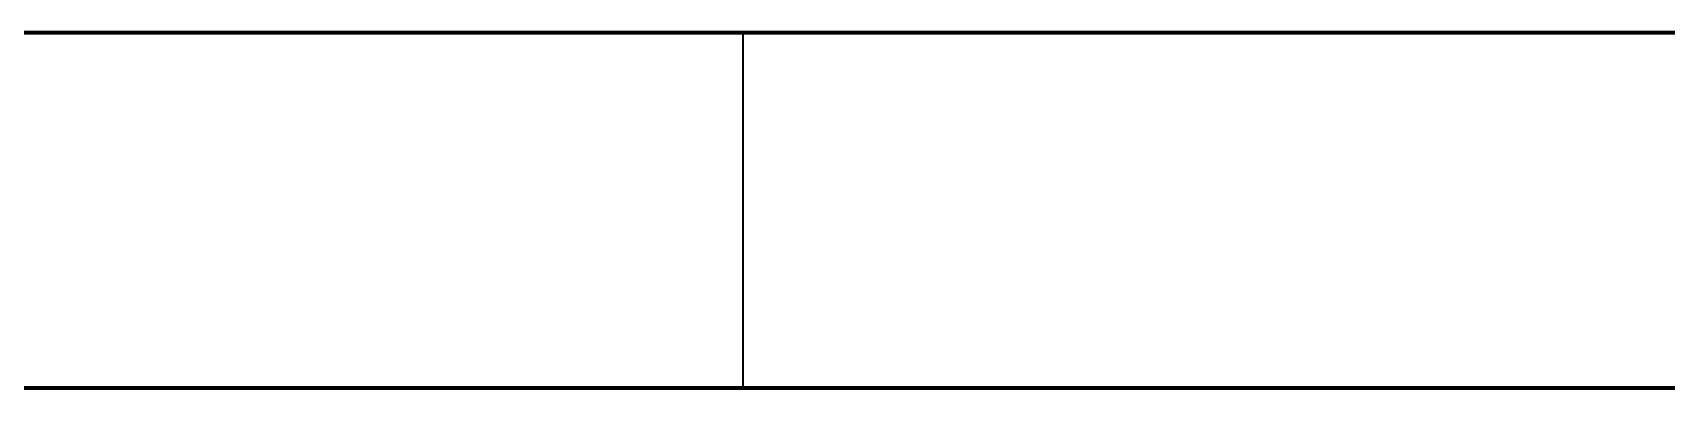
# Model space of a CAD drawing. Header units: millimetres. Extents: x 0 to 420, y 0 to 297.
# Drawn here: x 269.45 to 270.6, y 256.75 to 257 of the extents above; entities that cross this region are included whole.
import ezdxf

# ---------------------------------------------------------------- set-up
doc = ezdxf.new("R2010")
doc.units = ezdxf.units.MM
doc.linetypes.add('DASHED', pattern=[1.524, 1.27, -0.254])

msp = doc.modelspace()

# ---------------------------------------------------------------- linework, layer by layer
at = {"color": 1, "lineweight": 70}
for p, q in [((271.25, 257), (267.65, 257)), ((271.25, 256.75), (267.65, 256.75))]:
    msp.add_line(p, q, dxfattribs=at)
at = {"color": 5, "linetype": 'DASHED', "lineweight": 35}
for p, q in [((267.65, 257), (271.25, 257)), ((269.802, 257), (269.8012, 257)), ((269.8012, 257), (269.802, 257)), ((269.802, 257), (269.8012, 257)), ((269.8012, 257), (269.802, 257)), ((269.802, 257), (269.8012, 257)), ((269.8012, 257), (269.802, 257)), ((269.802, 257), (269.8012, 257)), ((269.8012, 257), (269.802, 257)), ((269.802, 257), (269.8012, 257)), ((269.8012, 257), (269.802, 257)), ((269.802, 257), (269.8012, 257)), ((269.8012, 257), (269.802, 257)), ((269.802, 257), (269.8012, 257)), ((269.8012, 257), (269.802, 257)), ((269.802, 257), (269.8012, 257)), ((269.8012, 257), (269.802, 257)), ((269.802, 257), (269.8012, 257)), ((269.8012, 257), (269.802, 257)), ((269.802, 257), (269.8012, 257)), ((269.8012, 257), (269.802, 257)), ((269.802, 257), (269.8012, 257)), ((269.8012, 257), (269.802, 257)), ((269.802, 257), (269.8012, 257)), ((269.8012, 257), (269.802, 257)), ((269.802, 257), (269.8012, 257)), ((269.8012, 257), (269.802, 257)), ((269.802, 257), (269.8012, 257)), ((269.8012, 257), (269.802, 257)), ((269.802, 257), (269.8012, 257)), ((269.8012, 257), (269.802, 257)), ((269.802, 257), (269.8012, 257)), ((269.8012, 257), (269.802, 257)), ((269.802, 257), (269.8012, 257)), ((269.8012, 257), (269.802, 257)), ((269.8044, 257), (269.802, 257)), ((269.802, 257), (269.8044, 257)), ((269.8044, 257), (269.802, 257)), ((269.802, 257), (269.8044, 257)), ((269.8044, 257), (269.802, 257)), ((269.802, 257), (269.8044, 257)), ((269.8044, 257), (269.802, 257)), ((269.802, 257), (269.8044, 257)), ((269.8044, 257), (269.802, 257)), ((269.802, 257), (269.8044, 257)), ((269.8044, 257), (269.802, 257)), ((269.802, 257), (269.8044, 257)), ((269.8044, 257), (269.802, 257)), ((269.802, 257), (269.8044, 257)), ((269.8044, 257), (269.802, 257)), ((269.802, 257), (269.8044, 257)), ((269.8044, 257), (269.802, 257)), ((269.802, 257), (269.8044, 257)), ((269.8044, 257), (269.802, 257)), ((269.802, 257), (269.8044, 257)), ((269.8044, 257), (269.802, 257)), ((269.802, 257), (269.8044, 257)), ((269.8044, 257), (269.802, 257)), ((269.802, 257), (269.8044, 257)), ((269.8044, 257), (269.802, 257)), ((269.802, 257), (269.8044, 257)), ((269.8044, 257), (269.802, 257)), ((269.802, 257), (269.8044, 257)), ((269.8044, 257), (269.802, 257)), ((269.802, 257), (269.8044, 257)), ((269.8044, 257), (269.802, 257)), ((269.802, 257), (269.8044, 257)), ((269.8044, 257), (269.802, 257)), ((269.802, 257), (269.8044, 257)), ((269.8084, 257), (269.8044, 257)), ((269.8044, 257), (269.8084, 257)), ((269.8084, 257), (269.8044, 257)), ((269.8044, 257), (269.8084, 257)), ((269.8084, 257), (269.8044, 257)), ((269.8044, 257), (269.8084, 257)), ((269.8084, 257), (269.8044, 257)), ((269.8044, 257), (269.8084, 257)), ((269.8084, 257), (269.8044, 257)), ((269.8044, 257), (269.8084, 257)), ((269.8084, 257), (269.8044, 257)), ((269.8044, 257), (269.8084, 257)), ((269.8084, 257), (269.8044, 257)), ((269.8044, 257), (269.8084, 257)), ((269.8084, 257), (269.8044, 257)), ((269.8044, 257), (269.8084, 257)), ((269.8084, 257), (269.8044, 257)), ((269.8044, 257), (269.8084, 257)), ((269.8084, 257), (269.8044, 257)), ((269.8044, 257), (269.8084, 257)), ((269.8084, 257), (269.8044, 257)), ((269.8044, 257), (269.8084, 257)), ((269.8084, 257), (269.8044, 257)), ((269.8044, 257), (269.8084, 257)), ((269.8084, 257), (269.8044, 257)), ((269.8044, 257), (269.8084, 257)), ((269.8084, 257), (269.8044, 257)), ((269.8044, 257), (269.8084, 257)), ((269.8084, 257), (269.8044, 257)), ((269.8044, 257), (269.8084, 257)), ((269.8084, 257), (269.8044, 257)), ((269.8044, 257), (269.8084, 257)), ((269.8084, 257), (269.8044, 257)), ((269.8044, 257), (269.8084, 257)), ((269.814, 257), (269.8084, 257)), ((269.8084, 257), (269.814, 257)), ((269.814, 257), (269.8084, 257)), ((269.8084, 257), (269.814, 257)), ((269.814, 257), (269.8084, 257)), ((269.8084, 257), (269.814, 257)), ((269.814, 257), (269.8084, 257)), ((269.8084, 257), (269.814, 257)), ((269.814, 257), (269.8084, 257)), ((269.8084, 257), (269.814, 257)), ((269.814, 257), (269.8084, 257)), ((269.8084, 257), (269.814, 257)), ((269.814, 257), (269.8084, 257)), ((269.8084, 257), (269.814, 257)), ((269.814, 257), (269.8084, 257)), ((269.8084, 257), (269.814, 257)), ((269.814, 257), (269.8084, 257)), ((269.8084, 257), (269.814, 257)), ((269.814, 257), (269.8084, 257)), ((269.8084, 257), (269.814, 257)), ((269.814, 257), (269.8084, 257)), ((269.8084, 257), (269.814, 257)), ((269.814, 257), (269.8084, 257)), ((269.8084, 257), (269.814, 257)), ((269.814, 257), (269.8084, 257)), ((269.8084, 257), (269.814, 257)), ((269.814, 257), (269.8084, 257)), ((269.8084, 257), (269.814, 257)), ((269.814, 257), (269.8084, 257)), ((269.8084, 257), (269.814, 257)), ((269.814, 257), (269.8084, 257)), ((269.8084, 257), (269.814, 257)), ((269.814, 257), (269.8084, 257)), ((269.8084, 257), (269.814, 257)), ((269.8211, 257), (269.814, 257)), ((269.814, 257), (269.8211, 257)), ((269.8211, 257), (269.814, 257)), ((269.814, 257), (269.8211, 257)), ((269.8211, 257), (269.814, 257)), ((269.814, 257), (269.8211, 257)), ((269.8211, 257), (269.814, 257)), ((269.814, 257), (269.8211, 257)), ((269.8211, 257), (269.814, 257)), ((269.814, 257), (269.8211, 257)), ((269.8211, 257), (269.814, 257)), ((269.814, 257), (269.8211, 257)), ((269.8211, 257), (269.814, 257)), ((269.814, 257), (269.8211, 257)), ((269.8211, 257), (269.814, 257)), ((269.814, 257), (269.8211, 257)), ((269.8211, 257), (269.814, 257)), ((269.814, 257), (269.8211, 257)), ((269.8211, 257), (269.814, 257)), ((269.814, 257), (269.8211, 257)), ((269.8211, 257), (269.814, 257)), ((269.814, 257), (269.8211, 257)), ((269.8211, 257), (269.814, 257)), ((269.814, 257), (269.8211, 257)), ((269.8211, 257), (269.814, 257)), ((269.814, 257), (269.8211, 257)), ((269.8211, 257), (269.814, 257)), ((269.814, 257), (269.8211, 257)), ((269.8211, 257), (269.814, 257)), ((269.814, 257), (269.8211, 257)), ((269.8211, 257), (269.814, 257)), ((269.814, 257), (269.8211, 257)), ((269.8211, 257), (269.814, 257)), ((269.814, 257), (269.8211, 257)), ((269.8297, 257), (269.8211, 257)), ((269.8211, 257), (269.8297, 257)), ((269.8297, 257), (269.8211, 257)), ((269.8211, 257), (269.8297, 257)), ((269.8297, 257), (269.8211, 257)), ((269.8211, 257), (269.8297, 257)), ((269.8297, 257), (269.8211, 257)), ((269.8211, 257), (269.8297, 257)), ((269.8297, 257), (269.8211, 257)), ((269.8211, 257), (269.8297, 257)), ((269.8297, 257), (269.8211, 257)), ((269.8211, 257), (269.8297, 257)), ((269.8297, 257), (269.8211, 257)), ((269.8211, 257), (269.8297, 257)), ((269.8297, 257), (269.8211, 257)), ((269.8211, 257), (269.8297, 257)), ((269.8297, 257), (269.8211, 257)), ((269.8211, 257), (269.8297, 257)), ((269.8297, 257), (269.8211, 257)), ((269.8211, 257), (269.8297, 257)), ((269.8297, 257), (269.8211, 257)), ((269.8211, 257), (269.8297, 257)), ((269.8297, 257), (269.8211, 257)), ((269.8211, 257), (269.8297, 257)), ((269.8297, 257), (269.8211, 257)), ((269.8211, 257), (269.8297, 257)), ((269.8297, 257), (269.8211, 257)), ((269.8211, 257), (269.8297, 257)), ((269.8297, 257), (269.8211, 257)), ((269.8211, 257), (269.8297, 257)), ((269.8297, 257), (269.8211, 257)), ((269.8211, 257), (269.8297, 257)), ((269.8297, 257), (269.8211, 257)), ((269.8211, 257), (269.8297, 257)), ((269.8399, 257), (269.8297, 257)), ((269.8297, 257), (269.8399, 257)), ((269.8399, 257), (269.8297, 257)), ((269.8297, 257), (269.8399, 257)), ((269.8399, 257), (269.8297, 257)), ((269.8297, 257), (269.8399, 257)), ((269.8399, 257), (269.8297, 257)), ((269.8297, 257), (269.8399, 257)), ((269.8399, 257), (269.8297, 257)), ((269.8297, 257), (269.8399, 257)), ((269.8399, 257), (269.8297, 257)), ((269.8297, 257), (269.8399, 257)), ((269.8399, 257), (269.8297, 257)), ((269.8297, 257), (269.8399, 257)), ((269.8399, 257), (269.8297, 257)), ((269.8297, 257), (269.8399, 257)), ((269.8399, 257), (269.8297, 257)), ((269.8297, 257), (269.8399, 257)), ((269.8399, 257), (269.8297, 257)), ((269.8297, 257), (269.8399, 257)), ((269.8399, 257), (269.8297, 257)), ((269.8297, 257), (269.8399, 257)), ((269.8399, 257), (269.8297, 257)), ((269.8297, 257), (269.8399, 257)), ((269.8399, 257), (269.8297, 257)), ((269.8297, 257), (269.8399, 257)), ((269.8399, 257), (269.8297, 257)), ((269.8297, 257), (269.8399, 257)), ((269.8399, 257), (269.8297, 257)), ((269.8297, 257), (269.8399, 257)), ((269.8399, 257), (269.8297, 257)), ((269.8297, 257), (269.8399, 257)), ((269.8399, 257), (269.8297, 257)), ((269.8297, 257), (269.8399, 257)), ((269.8515, 257), (269.8399, 257)), ((269.8399, 257), (269.8515, 257)), ((269.8515, 257), (269.8399, 257)), ((269.8399, 257), (269.8515, 257)), ((269.8515, 257), (269.8399, 257)), ((269.8399, 257), (269.8515, 257)), ((269.8515, 257), (269.8399, 257)), ((269.8399, 257), (269.8515, 257)), ((269.8515, 257), (269.8399, 257)), ((269.8399, 257), (269.8515, 257)), ((269.8515, 257), (269.8399, 257)), ((269.8399, 257), (269.8515, 257)), ((269.8515, 257), (269.8399, 257)), ((269.8399, 257), (269.8515, 257)), ((269.8515, 257), (269.8399, 257)), ((269.8399, 257), (269.8515, 257)), ((269.8515, 257), (269.8399, 257)), ((269.8399, 257), (269.8515, 257)), ((269.8515, 257), (269.8399, 257)), ((269.8399, 257), (269.8515, 257)), ((269.8515, 257), (269.8399, 257)), ((269.8399, 257), (269.8515, 257)), ((269.8515, 257), (269.8399, 257)), ((269.8399, 257), (269.8515, 257)), ((269.8515, 257), (269.8399, 257)), ((269.8399, 257), (269.8515, 257)), ((269.8515, 257), (269.8399, 257)), ((269.8399, 257), (269.8515, 257)), ((269.8515, 257), (269.8399, 257)), ((269.8399, 257), (269.8515, 257)), ((269.8515, 257), (269.8399, 257)), ((269.8399, 257), (269.8515, 257)), ((269.8515, 257), (269.8399, 257)), ((269.8399, 257), (269.8515, 257)), ((269.8646, 257), (269.8515, 257)), ((269.8515, 257), (269.8646, 257)), ((269.8646, 257), (269.8515, 257)), ((269.8515, 257), (269.8646, 257)), ((269.8646, 257), (269.8515, 257)), ((269.8515, 257), (269.8646, 257)), ((269.8646, 257), (269.8515, 257)), ((269.8515, 257), (269.8646, 257)), ((269.8646, 257), (269.8515, 257)), ((269.8515, 257), (269.8646, 257)), ((269.8646, 257), (269.8515, 257)), ((269.8515, 257), (269.8646, 257)), ((269.8646, 257), (269.8515, 257)), ((269.8515, 257), (269.8646, 257)), ((269.8646, 257), (269.8515, 257)), ((269.8515, 257), (269.8646, 257)), ((269.8646, 257), (269.8515, 257)), ((269.8515, 257), (269.8646, 257)), ((269.8646, 257), (269.8515, 257)), ((269.8515, 257), (269.8646, 257)), ((269.8646, 257), (269.8515, 257)), ((269.8515, 257), (269.8646, 257)), ((269.8646, 257), (269.8515, 257)), ((269.8515, 257), (269.8646, 257)), ((269.8646, 257), (269.8515, 257)), ((269.8515, 257), (269.8646, 257)), ((269.8646, 257), (269.8515, 257)), ((269.8515, 257), (269.8646, 257)), ((269.8646, 257), (269.8515, 257)), ((269.8515, 257), (269.8646, 257)), ((269.8646, 257), (269.8515, 257)), ((269.8515, 257), (269.8646, 257)), ((269.8646, 257), (269.8515, 257)), ((269.8515, 257), (269.8646, 257)), ((269.8791, 257), (269.8646, 257)), ((269.8646, 257), (269.8791, 257)), ((269.8791, 257), (269.8646, 257)), ((269.8646, 257), (269.8791, 257)), ((269.8791, 257), (269.8646, 257)), ((269.8646, 257), (269.8791, 257)), ((269.8791, 257), (269.8646, 257)), ((269.8646, 257), (269.8791, 257)), ((269.8791, 257), (269.8646, 257)), ((269.8646, 257), (269.8791, 257)), ((269.8791, 257), (269.8646, 257)), ((269.8646, 257), (269.8791, 257)), ((269.8791, 257), (269.8646, 257)), ((269.8646, 257), (269.8791, 257)), ((269.8791, 257), (269.8646, 257)), ((269.8646, 257), (269.8791, 257)), ((269.8791, 257), (269.8646, 257)), ((269.8646, 257), (269.8791, 257)), ((269.8791, 257), (269.8646, 257)), ((269.8646, 257), (269.8791, 257)), ((269.8791, 257), (269.8646, 257)), ((269.8646, 257), (269.8791, 257)), ((269.8791, 257), (269.8646, 257)), ((269.8646, 257), (269.8791, 257)), ((269.8791, 257), (269.8646, 257)), ((269.8646, 257), (269.8791, 257)), ((269.8791, 257), (269.8646, 257)), ((269.8646, 257), (269.8791, 257)), ((269.8791, 257), (269.8646, 257)), ((269.8646, 257), (269.8791, 257)), ((269.8791, 257), (269.8646, 257)), ((269.8646, 257), (269.8791, 257)), ((269.8791, 257), (269.8646, 257)), ((269.8646, 257), (269.8791, 257)), ((269.8949, 257), (269.8791, 257)), ((269.8791, 257), (269.8949, 257)), ((269.8949, 257), (269.8791, 257)), ((269.8791, 257), (269.8949, 257)), ((269.8949, 257), (269.8791, 257)), ((269.8791, 257), (269.8949, 257)), ((269.8949, 257), (269.8791, 257)), ((269.8791, 257), (269.8949, 257)), ((269.8949, 257), (269.8791, 257)), ((269.8791, 257), (269.8949, 257)), ((269.8949, 257), (269.8791, 257)), ((269.8791, 257), (269.8949, 257)), ((269.8949, 257), (269.8791, 257)), ((269.8791, 257), (269.8949, 257)), ((269.8949, 257), (269.8791, 257)), ((269.8791, 257), (269.8949, 257)), ((269.8949, 257), (269.8791, 257)), ((269.8791, 257), (269.8949, 257)), ((269.8949, 257), (269.8791, 257)), ((269.8791, 257), (269.8949, 257)), ((269.8949, 257), (269.8791, 257)), ((269.8791, 257), (269.8949, 257)), ((269.8949, 257), (269.8791, 257)), ((269.8791, 257), (269.8949, 257)), ((269.8949, 257), (269.8791, 257)), ((269.8791, 257), (269.8949, 257)), ((269.8949, 257), (269.8791, 257)), ((269.8791, 257), (269.8949, 257)), ((269.8949, 257), (269.8791, 257)), ((269.8791, 257), (269.8949, 257)), ((269.8949, 257), (269.8791, 257)), ((269.8791, 257), (269.8949, 257)), ((269.8949, 257), (269.8791, 257)), ((269.8791, 257), (269.8949, 257)), ((269.912, 257), (269.8949, 257)), ((269.8949, 257), (269.912, 257)), ((269.912, 257), (269.8949, 257)), ((269.8949, 257), (269.912, 257)), ((269.912, 257), (269.8949, 257)), ((269.8949, 257), (269.912, 257)), ((269.912, 257), (269.8949, 257)), ((269.8949, 257), (269.912, 257)), ((269.912, 257), (269.8949, 257)), ((269.8949, 257), (269.912, 257)), ((269.912, 257), (269.8949, 257)), ((269.8949, 257), (269.912, 257)), ((269.912, 257), (269.8949, 257)), ((269.8949, 257), (269.912, 257)), ((269.912, 257), (269.8949, 257)), ((269.8949, 257), (269.912, 257)), ((269.912, 257), (269.8949, 257)), ((269.8949, 257), (269.912, 257)), ((269.912, 257), (269.8949, 257)), ((269.8949, 257), (269.912, 257)), ((269.912, 257), (269.8949, 257)), ((269.8949, 257), (269.912, 257)), ((269.912, 257), (269.8949, 257)), ((269.8949, 257), (269.912, 257)), ((269.912, 257), (269.8949, 257)), ((269.8949, 257), (269.912, 257)), ((269.912, 257), (269.8949, 257)), ((269.8949, 257), (269.912, 257)), ((269.912, 257), (269.8949, 257)), ((269.8949, 257), (269.912, 257)), ((269.912, 257), (269.8949, 257)), ((269.8949, 257), (269.912, 257)), ((269.912, 257), (269.8949, 257)), ((269.8949, 257), (269.912, 257)), ((269.9304, 257), (269.912, 257)), ((269.912, 257), (269.9304, 257)), ((269.9304, 257), (269.912, 257)), ((269.912, 257), (269.9304, 257)), ((269.9304, 257), (269.912, 257)), ((269.912, 257), (269.9304, 257)), ((269.9304, 257), (269.912, 257)), ((269.912, 257), (269.9304, 257)), ((269.9304, 257), (269.912, 257)), ((269.912, 257), (269.9304, 257)), ((269.9304, 257), (269.912, 257)), ((269.912, 257), (269.9304, 257)), ((269.9304, 257), (269.912, 257)), ((269.912, 257), (269.9304, 257)), ((269.9304, 257), (269.912, 257)), ((269.912, 257), (269.9304, 257)), ((269.9304, 257), (269.912, 257)), ((269.912, 257), (269.9304, 257)), ((269.9304, 257), (269.912, 257)), ((269.912, 257), (269.9304, 257)), ((269.9304, 257), (269.912, 257)), ((269.912, 257), (269.9304, 257)), ((269.9304, 257), (269.912, 257)), ((269.912, 257), (269.9304, 257)), ((269.9304, 257), (269.912, 257)), ((269.912, 257), (269.9304, 257)), ((269.9304, 257), (269.912, 257)), ((269.912, 257), (269.9304, 257)), ((269.9304, 257), (269.912, 257)), ((269.912, 257), (269.9304, 257)), ((269.9304, 257), (269.912, 257)), ((269.912, 257), (269.9304, 257)), ((269.9304, 257), (269.912, 257)), ((269.912, 257), (269.9304, 257)), ((269.95, 257), (269.9304, 257)), ((269.9304, 257), (269.95, 257)), ((269.95, 257), (269.9304, 257)), ((269.9304, 257), (269.95, 257)), ((269.95, 257), (269.9304, 257)), ((269.9304, 257), (269.95, 257)), ((269.95, 257), (269.9304, 257)), ((269.9304, 257), (269.95, 257)), ((269.95, 257), (269.9304, 257)), ((269.9304, 257), (269.95, 257)), ((269.95, 257), (269.9304, 257)), ((269.9304, 257), (269.95, 257)), ((269.95, 257), (269.9304, 257)), ((269.9304, 257), (269.95, 257)), ((269.95, 257), (269.9304, 257)), ((269.9304, 257), (269.95, 257)), ((269.95, 257), (269.9304, 257)), ((269.9304, 257), (269.95, 257)), ((269.95, 257), (269.9304, 257)), ((269.9304, 257), (269.95, 257)), ((269.95, 257), (269.9304, 257)), ((269.9304, 257), (269.95, 257)), ((269.95, 257), (269.9304, 257)), ((269.9304, 257), (269.95, 257)), ((269.95, 257), (269.9304, 257)), ((269.9304, 257), (269.95, 257)), ((269.95, 257), (269.9304, 257)), ((269.9304, 257), (269.95, 257)), ((269.95, 257), (269.9304, 257)), ((269.9304, 257), (269.95, 257)), ((269.95, 257), (269.9304, 257)), ((269.9304, 257), (269.95, 257)), ((269.95, 257), (269.9304, 257)), ((269.9304, 257), (269.95, 257)), ((271.25, 257), (269.95, 257)), ((269.95, 257), (269.95, 256.75)), ((269.95, 257), (269.95, 256.75)), ((269.95, 257), (271.25, 257)), ((271.25, 257), (269.95, 257)), ((269.95, 257), (269.95, 256.75)), ((269.95, 257), (269.95, 256.75)), ((269.95, 257), (271.25, 257)), ((271.25, 257), (269.95, 257)), ((269.95, 257), (269.95, 256.75)), ((269.95, 257), (269.95, 256.75)), ((269.95, 257), (271.25, 257)), ((271.25, 257), (269.95, 257)), ((269.95, 257), (269.95, 256.75)), ((269.95, 257), (269.95, 256.75)), ((269.95, 257), (271.25, 257)), ((271.25, 257), (269.95, 257)), ((269.95, 257), (269.95, 256.75)), ((269.95, 257), (269.95, 256.75)), ((269.95, 257), (271.25, 257)), ((271.25, 257), (269.95, 257)), ((269.95, 257), (269.95, 256.75)), ((269.95, 257), (269.95, 256.75)), ((269.95, 257), (271.25, 257)), ((271.25, 257), (269.95, 257)), ((269.95, 257), (269.95, 256.75)), ((269.95, 257), (269.95, 256.75)), ((269.95, 257), (271.25, 257)), ((271.25, 257), (269.95, 257)), ((269.95, 257), (269.95, 256.75)), ((269.95, 257), (269.95, 256.75)), ((269.95, 257), (271.25, 257)), ((271.25, 257), (269.95, 257)), ((269.95, 257), (269.95, 256.75)), ((269.95, 257), (269.95, 256.75)), ((269.95, 257), (271.25, 257)), ((271.25, 257), (269.95, 257)), ((269.95, 257), (269.95, 256.75)), ((269.95, 257), (269.95, 256.75)), ((269.95, 257), (271.25, 257)), ((271.25, 257), (269.95, 257)), ((269.95, 257), (269.95, 256.75)), ((269.95, 257), (269.95, 256.75)), ((269.95, 257), (271.25, 257)), ((271.25, 257), (269.95, 257)), ((269.95, 257), (269.95, 256.75)), ((269.95, 257), (269.95, 256.75)), ((269.95, 257), (271.25, 257)), ((271.25, 257), (269.95, 257)), ((269.95, 257), (269.95, 256.75)), ((269.95, 257), (269.95, 256.75)), ((269.95, 257), (271.25, 257)), ((271.25, 257), (269.95, 257)), ((269.95, 257), (269.95, 256.75)), ((269.95, 257), (269.95, 256.75)), ((269.95, 257), (271.25, 257)), ((271.25, 257), (269.95, 257)), ((269.95, 257), (269.95, 256.75)), ((269.95, 257), (269.95, 256.75)), ((269.95, 257), (271.25, 257)), ((271.25, 257), (269.95, 257)), ((269.95, 257), (269.95, 256.75)), ((269.95, 257), (269.95, 256.75)), ((269.95, 257), (271.25, 257)), ((271.25, 257), (269.95, 257)), ((269.95, 257), (269.95, 256.75)), ((269.95, 257), (269.95, 256.75)), ((269.95, 257), (271.25, 257)), ((271.25, 256.75), (267.65, 256.75)), ((269.802, 256.75), (269.8012, 256.75)), ((269.8012, 256.75), (269.802, 256.75)), ((269.802, 256.75), (269.8012, 256.75)), ((269.8012, 256.75), (269.802, 256.75)), ((269.802, 256.75), (269.8012, 256.75)), ((269.8012, 256.75), (269.802, 256.75)), ((269.802, 256.75), (269.8012, 256.75)), ((269.8012, 256.75), (269.802, 256.75)), ((269.802, 256.75), (269.8012, 256.75)), ((269.8012, 256.75), (269.802, 256.75)), ((269.802, 256.75), (269.8012, 256.75)), ((269.8012, 256.75), (269.802, 256.75)), ((269.802, 256.75), (269.8012, 256.75)), ((269.8012, 256.75), (269.802, 256.75)), ((269.802, 256.75), (269.8012, 256.75)), ((269.8012, 256.75), (269.802, 256.75)), ((269.802, 256.75), (269.8012, 256.75)), ((269.8012, 256.75), (269.802, 256.75)), ((269.802, 256.75), (269.8012, 256.75)), ((269.8012, 256.75), (269.802, 256.75)), ((269.802, 256.75), (269.8012, 256.75)), ((269.8012, 256.75), (269.802, 256.75)), ((269.802, 256.75), (269.8012, 256.75)), ((269.8012, 256.75), (269.802, 256.75)), ((269.802, 256.75), (269.8012, 256.75)), ((269.8012, 256.75), (269.802, 256.75)), ((269.802, 256.75), (269.8012, 256.75)), ((269.8012, 256.75), (269.802, 256.75)), ((269.802, 256.75), (269.8012, 256.75)), ((269.8012, 256.75), (269.802, 256.75)), ((269.802, 256.75), (269.8012, 256.75)), ((269.8012, 256.75), (269.802, 256.75)), ((269.802, 256.75), (269.8012, 256.75)), ((269.8012, 256.75), (269.802, 256.75)), ((269.8044, 256.75), (269.802, 256.75)), ((269.802, 256.75), (269.8044, 256.75)), ((269.8044, 256.75), (269.802, 256.75)), ((269.802, 256.75), (269.8044, 256.75)), ((269.8044, 256.75), (269.802, 256.75)), ((269.802, 256.75), (269.8044, 256.75)), ((269.8044, 256.75), (269.802, 256.75)), ((269.802, 256.75), (269.8044, 256.75)), ((269.8044, 256.75), (269.802, 256.75)), ((269.802, 256.75), (269.8044, 256.75)), ((269.8044, 256.75), (269.802, 256.75)), ((269.802, 256.75), (269.8044, 256.75)), ((269.8044, 256.75), (269.802, 256.75)), ((269.802, 256.75), (269.8044, 256.75)), ((269.8044, 256.75), (269.802, 256.75)), ((269.802, 256.75), (269.8044, 256.75)), ((269.8044, 256.75), (269.802, 256.75)), ((269.802, 256.75), (269.8044, 256.75)), ((269.8044, 256.75), (269.802, 256.75)), ((269.802, 256.75), (269.8044, 256.75)), ((269.8044, 256.75), (269.802, 256.75)), ((269.802, 256.75), (269.8044, 256.75)), ((269.8044, 256.75), (269.802, 256.75)), ((269.802, 256.75), (269.8044, 256.75)), ((269.8044, 256.75), (269.802, 256.75)), ((269.802, 256.75), (269.8044, 256.75)), ((269.8044, 256.75), (269.802, 256.75)), ((269.802, 256.75), (269.8044, 256.75)), ((269.8044, 256.75), (269.802, 256.75)), ((269.802, 256.75), (269.8044, 256.75)), ((269.8044, 256.75), (269.802, 256.75)), ((269.802, 256.75), (269.8044, 256.75)), ((269.8044, 256.75), (269.802, 256.75)), ((269.802, 256.75), (269.8044, 256.75)), ((269.8084, 256.75), (269.8044, 256.75)), ((269.8044, 256.75), (269.8084, 256.75)), ((269.8084, 256.75), (269.8044, 256.75)), ((269.8044, 256.75), (269.8084, 256.75)), ((269.8084, 256.75), (269.8044, 256.75)), ((269.8044, 256.75), (269.8084, 256.75)), ((269.8084, 256.75), (269.8044, 256.75)), ((269.8044, 256.75), (269.8084, 256.75)), ((269.8084, 256.75), (269.8044, 256.75)), ((269.8044, 256.75), (269.8084, 256.75)), ((269.8084, 256.75), (269.8044, 256.75)), ((269.8044, 256.75), (269.8084, 256.75)), ((269.8084, 256.75), (269.8044, 256.75)), ((269.8044, 256.75), (269.8084, 256.75)), ((269.8084, 256.75), (269.8044, 256.75)), ((269.8044, 256.75), (269.8084, 256.75)), ((269.8084, 256.75), (269.8044, 256.75)), ((269.8044, 256.75), (269.8084, 256.75)), ((269.8084, 256.75), (269.8044, 256.75)), ((269.8044, 256.75), (269.8084, 256.75)), ((269.8084, 256.75), (269.8044, 256.75)), ((269.8044, 256.75), (269.8084, 256.75)), ((269.8084, 256.75), (269.8044, 256.75)), ((269.8044, 256.75), (269.8084, 256.75)), ((269.8084, 256.75), (269.8044, 256.75)), ((269.8044, 256.75), (269.8084, 256.75)), ((269.8084, 256.75), (269.8044, 256.75)), ((269.8044, 256.75), (269.8084, 256.75)), ((269.8084, 256.75), (269.8044, 256.75)), ((269.8044, 256.75), (269.8084, 256.75)), ((269.8084, 256.75), (269.8044, 256.75)), ((269.8044, 256.75), (269.8084, 256.75)), ((269.8084, 256.75), (269.8044, 256.75)), ((269.8044, 256.75), (269.8084, 256.75)), ((269.814, 256.75), (269.8084, 256.75)), ((269.8084, 256.75), (269.814, 256.75)), ((269.814, 256.75), (269.8084, 256.75)), ((269.8084, 256.75), (269.814, 256.75)), ((269.814, 256.75), (269.8084, 256.75)), ((269.8084, 256.75), (269.814, 256.75)), ((269.814, 256.75), (269.8084, 256.75)), ((269.8084, 256.75), (269.814, 256.75)), ((269.814, 256.75), (269.8084, 256.75)), ((269.8084, 256.75), (269.814, 256.75)), ((269.814, 256.75), (269.8084, 256.75)), ((269.8084, 256.75), (269.814, 256.75)), ((269.814, 256.75), (269.8084, 256.75)), ((269.8084, 256.75), (269.814, 256.75)), ((269.814, 256.75), (269.8084, 256.75)), ((269.8084, 256.75), (269.814, 256.75)), ((269.814, 256.75), (269.8084, 256.75)), ((269.8084, 256.75), (269.814, 256.75)), ((269.814, 256.75), (269.8084, 256.75)), ((269.8084, 256.75), (269.814, 256.75)), ((269.814, 256.75), (269.8084, 256.75)), ((269.8084, 256.75), (269.814, 256.75)), ((269.814, 256.75), (269.8084, 256.75)), ((269.8084, 256.75), (269.814, 256.75)), ((269.814, 256.75), (269.8084, 256.75)), ((269.8084, 256.75), (269.814, 256.75)), ((269.814, 256.75), (269.8084, 256.75)), ((269.8084, 256.75), (269.814, 256.75)), ((269.814, 256.75), (269.8084, 256.75)), ((269.8084, 256.75), (269.814, 256.75)), ((269.814, 256.75), (269.8084, 256.75)), ((269.8084, 256.75), (269.814, 256.75)), ((269.814, 256.75), (269.8084, 256.75)), ((269.8084, 256.75), (269.814, 256.75)), ((269.8211, 256.75), (269.814, 256.75)), ((269.814, 256.75), (269.8211, 256.75)), ((269.8211, 256.75), (269.814, 256.75)), ((269.814, 256.75), (269.8211, 256.75)), ((269.8211, 256.75), (269.814, 256.75)), ((269.814, 256.75), (269.8211, 256.75)), ((269.8211, 256.75), (269.814, 256.75)), ((269.814, 256.75), (269.8211, 256.75)), ((269.8211, 256.75), (269.814, 256.75)), ((269.814, 256.75), (269.8211, 256.75)), ((269.8211, 256.75), (269.814, 256.75)), ((269.814, 256.75), (269.8211, 256.75)), ((269.8211, 256.75), (269.814, 256.75)), ((269.814, 256.75), (269.8211, 256.75)), ((269.8211, 256.75), (269.814, 256.75)), ((269.814, 256.75), (269.8211, 256.75)), ((269.8211, 256.75), (269.814, 256.75)), ((269.814, 256.75), (269.8211, 256.75)), ((269.8211, 256.75), (269.814, 256.75)), ((269.814, 256.75), (269.8211, 256.75)), ((269.8211, 256.75), (269.814, 256.75)), ((269.814, 256.75), (269.8211, 256.75)), ((269.8211, 256.75), (269.814, 256.75)), ((269.814, 256.75), (269.8211, 256.75)), ((269.8211, 256.75), (269.814, 256.75)), ((269.814, 256.75), (269.8211, 256.75)), ((269.8211, 256.75), (269.814, 256.75)), ((269.814, 256.75), (269.8211, 256.75)), ((269.8211, 256.75), (269.814, 256.75)), ((269.814, 256.75), (269.8211, 256.75)), ((269.8211, 256.75), (269.814, 256.75)), ((269.814, 256.75), (269.8211, 256.75)), ((269.8211, 256.75), (269.814, 256.75)), ((269.814, 256.75), (269.8211, 256.75)), ((269.8297, 256.75), (269.8211, 256.75)), ((269.8211, 256.75), (269.8297, 256.75)), ((269.8297, 256.75), (269.8211, 256.75)), ((269.8211, 256.75), (269.8297, 256.75)), ((269.8297, 256.75), (269.8211, 256.75)), ((269.8211, 256.75), (269.8297, 256.75)), ((269.8297, 256.75), (269.8211, 256.75)), ((269.8211, 256.75), (269.8297, 256.75)), ((269.8297, 256.75), (269.8211, 256.75)), ((269.8211, 256.75), (269.8297, 256.75)), ((269.8297, 256.75), (269.8211, 256.75)), ((269.8211, 256.75), (269.8297, 256.75)), ((269.8297, 256.75), (269.8211, 256.75)), ((269.8211, 256.75), (269.8297, 256.75)), ((269.8297, 256.75), (269.8211, 256.75)), ((269.8211, 256.75), (269.8297, 256.75)), ((269.8297, 256.75), (269.8211, 256.75)), ((269.8211, 256.75), (269.8297, 256.75)), ((269.8297, 256.75), (269.8211, 256.75)), ((269.8211, 256.75), (269.8297, 256.75)), ((269.8297, 256.75), (269.8211, 256.75)), ((269.8211, 256.75), (269.8297, 256.75)), ((269.8297, 256.75), (269.8211, 256.75)), ((269.8211, 256.75), (269.8297, 256.75)), ((269.8297, 256.75), (269.8211, 256.75)), ((269.8211, 256.75), (269.8297, 256.75)), ((269.8297, 256.75), (269.8211, 256.75)), ((269.8211, 256.75), (269.8297, 256.75)), ((269.8297, 256.75), (269.8211, 256.75)), ((269.8211, 256.75), (269.8297, 256.75)), ((269.8297, 256.75), (269.8211, 256.75)), ((269.8211, 256.75), (269.8297, 256.75)), ((269.8297, 256.75), (269.8211, 256.75)), ((269.8211, 256.75), (269.8297, 256.75)), ((269.8399, 256.75), (269.8297, 256.75)), ((269.8297, 256.75), (269.8399, 256.75)), ((269.8399, 256.75), (269.8297, 256.75)), ((269.8297, 256.75), (269.8399, 256.75)), ((269.8399, 256.75), (269.8297, 256.75)), ((269.8297, 256.75), (269.8399, 256.75)), ((269.8399, 256.75), (269.8297, 256.75)), ((269.8297, 256.75), (269.8399, 256.75)), ((269.8399, 256.75), (269.8297, 256.75)), ((269.8297, 256.75), (269.8399, 256.75)), ((269.8399, 256.75), (269.8297, 256.75)), ((269.8297, 256.75), (269.8399, 256.75)), ((269.8399, 256.75), (269.8297, 256.75)), ((269.8297, 256.75), (269.8399, 256.75)), ((269.8399, 256.75), (269.8297, 256.75)), ((269.8297, 256.75), (269.8399, 256.75)), ((269.8399, 256.75), (269.8297, 256.75)), ((269.8297, 256.75), (269.8399, 256.75)), ((269.8399, 256.75), (269.8297, 256.75)), ((269.8297, 256.75), (269.8399, 256.75)), ((269.8399, 256.75), (269.8297, 256.75)), ((269.8297, 256.75), (269.8399, 256.75)), ((269.8399, 256.75), (269.8297, 256.75)), ((269.8297, 256.75), (269.8399, 256.75)), ((269.8399, 256.75), (269.8297, 256.75)), ((269.8297, 256.75), (269.8399, 256.75)), ((269.8399, 256.75), (269.8297, 256.75)), ((269.8297, 256.75), (269.8399, 256.75)), ((269.8399, 256.75), (269.8297, 256.75)), ((269.8297, 256.75), (269.8399, 256.75)), ((269.8399, 256.75), (269.8297, 256.75)), ((269.8297, 256.75), (269.8399, 256.75)), ((269.8399, 256.75), (269.8297, 256.75)), ((269.8297, 256.75), (269.8399, 256.75)), ((269.8515, 256.75), (269.8399, 256.75)), ((269.8399, 256.75), (269.8515, 256.75)), ((269.8515, 256.75), (269.8399, 256.75)), ((269.8399, 256.75), (269.8515, 256.75)), ((269.8515, 256.75), (269.8399, 256.75)), ((269.8399, 256.75), (269.8515, 256.75)), ((269.8515, 256.75), (269.8399, 256.75)), ((269.8399, 256.75), (269.8515, 256.75)), ((269.8515, 256.75), (269.8399, 256.75)), ((269.8399, 256.75), (269.8515, 256.75)), ((269.8515, 256.75), (269.8399, 256.75)), ((269.8399, 256.75), (269.8515, 256.75)), ((269.8515, 256.75), (269.8399, 256.75)), ((269.8399, 256.75), (269.8515, 256.75)), ((269.8515, 256.75), (269.8399, 256.75)), ((269.8399, 256.75), (269.8515, 256.75)), ((269.8515, 256.75), (269.8399, 256.75)), ((269.8399, 256.75), (269.8515, 256.75)), ((269.8515, 256.75), (269.8399, 256.75)), ((269.8399, 256.75), (269.8515, 256.75)), ((269.8515, 256.75), (269.8399, 256.75)), ((269.8399, 256.75), (269.8515, 256.75)), ((269.8515, 256.75), (269.8399, 256.75)), ((269.8399, 256.75), (269.8515, 256.75)), ((269.8515, 256.75), (269.8399, 256.75)), ((269.8399, 256.75), (269.8515, 256.75)), ((269.8515, 256.75), (269.8399, 256.75)), ((269.8399, 256.75), (269.8515, 256.75)), ((269.8515, 256.75), (269.8399, 256.75)), ((269.8399, 256.75), (269.8515, 256.75)), ((269.8515, 256.75), (269.8399, 256.75)), ((269.8399, 256.75), (269.8515, 256.75)), ((269.8515, 256.75), (269.8399, 256.75)), ((269.8399, 256.75), (269.8515, 256.75)), ((269.8646, 256.75), (269.8515, 256.75)), ((269.8515, 256.75), (269.8646, 256.75)), ((269.8646, 256.75), (269.8515, 256.75)), ((269.8515, 256.75), (269.8646, 256.75)), ((269.8646, 256.75), (269.8515, 256.75)), ((269.8515, 256.75), (269.8646, 256.75)), ((269.8646, 256.75), (269.8515, 256.75)), ((269.8515, 256.75), (269.8646, 256.75)), ((269.8646, 256.75), (269.8515, 256.75)), ((269.8515, 256.75), (269.8646, 256.75)), ((269.8646, 256.75), (269.8515, 256.75)), ((269.8515, 256.75), (269.8646, 256.75)), ((269.8646, 256.75), (269.8515, 256.75)), ((269.8515, 256.75), (269.8646, 256.75)), ((269.8646, 256.75), (269.8515, 256.75)), ((269.8515, 256.75), (269.8646, 256.75)), ((269.8646, 256.75), (269.8515, 256.75)), ((269.8515, 256.75), (269.8646, 256.75)), ((269.8646, 256.75), (269.8515, 256.75)), ((269.8515, 256.75), (269.8646, 256.75)), ((269.8646, 256.75), (269.8515, 256.75)), ((269.8515, 256.75), (269.8646, 256.75)), ((269.8646, 256.75), (269.8515, 256.75)), ((269.8515, 256.75), (269.8646, 256.75)), ((269.8646, 256.75), (269.8515, 256.75)), ((269.8515, 256.75), (269.8646, 256.75)), ((269.8646, 256.75), (269.8515, 256.75)), ((269.8515, 256.75), (269.8646, 256.75)), ((269.8646, 256.75), (269.8515, 256.75)), ((269.8515, 256.75), (269.8646, 256.75)), ((269.8646, 256.75), (269.8515, 256.75)), ((269.8515, 256.75), (269.8646, 256.75)), ((269.8646, 256.75), (269.8515, 256.75)), ((269.8515, 256.75), (269.8646, 256.75)), ((269.8791, 256.75), (269.8646, 256.75)), ((269.8646, 256.75), (269.8791, 256.75)), ((269.8791, 256.75), (269.8646, 256.75)), ((269.8646, 256.75), (269.8791, 256.75)), ((269.8791, 256.75), (269.8646, 256.75)), ((269.8646, 256.75), (269.8791, 256.75)), ((269.8791, 256.75), (269.8646, 256.75)), ((269.8646, 256.75), (269.8791, 256.75)), ((269.8791, 256.75), (269.8646, 256.75)), ((269.8646, 256.75), (269.8791, 256.75)), ((269.8791, 256.75), (269.8646, 256.75)), ((269.8646, 256.75), (269.8791, 256.75)), ((269.8791, 256.75), (269.8646, 256.75)), ((269.8646, 256.75), (269.8791, 256.75)), ((269.8791, 256.75), (269.8646, 256.75)), ((269.8646, 256.75), (269.8791, 256.75)), ((269.8791, 256.75), (269.8646, 256.75)), ((269.8646, 256.75), (269.8791, 256.75)), ((269.8791, 256.75), (269.8646, 256.75)), ((269.8646, 256.75), (269.8791, 256.75)), ((269.8791, 256.75), (269.8646, 256.75)), ((269.8646, 256.75), (269.8791, 256.75)), ((269.8791, 256.75), (269.8646, 256.75)), ((269.8646, 256.75), (269.8791, 256.75)), ((269.8791, 256.75), (269.8646, 256.75)), ((269.8646, 256.75), (269.8791, 256.75)), ((269.8791, 256.75), (269.8646, 256.75)), ((269.8646, 256.75), (269.8791, 256.75)), ((269.8791, 256.75), (269.8646, 256.75)), ((269.8646, 256.75), (269.8791, 256.75)), ((269.8791, 256.75), (269.8646, 256.75)), ((269.8646, 256.75), (269.8791, 256.75)), ((269.8791, 256.75), (269.8646, 256.75)), ((269.8646, 256.75), (269.8791, 256.75)), ((269.8949, 256.75), (269.8791, 256.75)), ((269.8791, 256.75), (269.8949, 256.75)), ((269.8949, 256.75), (269.8791, 256.75)), ((269.8791, 256.75), (269.8949, 256.75)), ((269.8949, 256.75), (269.8791, 256.75)), ((269.8791, 256.75), (269.8949, 256.75)), ((269.8949, 256.75), (269.8791, 256.75)), ((269.8791, 256.75), (269.8949, 256.75)), ((269.8949, 256.75), (269.8791, 256.75)), ((269.8791, 256.75), (269.8949, 256.75)), ((269.8949, 256.75), (269.8791, 256.75)), ((269.8791, 256.75), (269.8949, 256.75)), ((269.8949, 256.75), (269.8791, 256.75)), ((269.8791, 256.75), (269.8949, 256.75)), ((269.8949, 256.75), (269.8791, 256.75)), ((269.8791, 256.75), (269.8949, 256.75)), ((269.8949, 256.75), (269.8791, 256.75)), ((269.8791, 256.75), (269.8949, 256.75)), ((269.8949, 256.75), (269.8791, 256.75)), ((269.8791, 256.75), (269.8949, 256.75)), ((269.8949, 256.75), (269.8791, 256.75)), ((269.8791, 256.75), (269.8949, 256.75)), ((269.8949, 256.75), (269.8791, 256.75)), ((269.8791, 256.75), (269.8949, 256.75)), ((269.8949, 256.75), (269.8791, 256.75)), ((269.8791, 256.75), (269.8949, 256.75)), ((269.8949, 256.75), (269.8791, 256.75)), ((269.8791, 256.75), (269.8949, 256.75)), ((269.8949, 256.75), (269.8791, 256.75)), ((269.8791, 256.75), (269.8949, 256.75)), ((269.8949, 256.75), (269.8791, 256.75)), ((269.8791, 256.75), (269.8949, 256.75)), ((269.8949, 256.75), (269.8791, 256.75)), ((269.8791, 256.75), (269.8949, 256.75)), ((269.912, 256.75), (269.8949, 256.75)), ((269.8949, 256.75), (269.912, 256.75)), ((269.912, 256.75), (269.8949, 256.75)), ((269.8949, 256.75), (269.912, 256.75)), ((269.912, 256.75), (269.8949, 256.75)), ((269.8949, 256.75), (269.912, 256.75)), ((269.912, 256.75), (269.8949, 256.75)), ((269.8949, 256.75), (269.912, 256.75)), ((269.912, 256.75), (269.8949, 256.75)), ((269.8949, 256.75), (269.912, 256.75)), ((269.912, 256.75), (269.8949, 256.75)), ((269.8949, 256.75), (269.912, 256.75)), ((269.912, 256.75), (269.8949, 256.75)), ((269.8949, 256.75), (269.912, 256.75)), ((269.912, 256.75), (269.8949, 256.75)), ((269.8949, 256.75), (269.912, 256.75)), ((269.912, 256.75), (269.8949, 256.75)), ((269.8949, 256.75), (269.912, 256.75)), ((269.912, 256.75), (269.8949, 256.75)), ((269.8949, 256.75), (269.912, 256.75)), ((269.912, 256.75), (269.8949, 256.75)), ((269.8949, 256.75), (269.912, 256.75)), ((269.912, 256.75), (269.8949, 256.75)), ((269.8949, 256.75), (269.912, 256.75)), ((269.912, 256.75), (269.8949, 256.75)), ((269.8949, 256.75), (269.912, 256.75)), ((269.912, 256.75), (269.8949, 256.75)), ((269.8949, 256.75), (269.912, 256.75)), ((269.912, 256.75), (269.8949, 256.75)), ((269.8949, 256.75), (269.912, 256.75)), ((269.912, 256.75), (269.8949, 256.75)), ((269.8949, 256.75), (269.912, 256.75)), ((269.912, 256.75), (269.8949, 256.75)), ((269.8949, 256.75), (269.912, 256.75)), ((269.9304, 256.75), (269.912, 256.75)), ((269.912, 256.75), (269.9304, 256.75)), ((269.9304, 256.75), (269.912, 256.75)), ((269.912, 256.75), (269.9304, 256.75)), ((269.9304, 256.75), (269.912, 256.75)), ((269.912, 256.75), (269.9304, 256.75)), ((269.9304, 256.75), (269.912, 256.75)), ((269.912, 256.75), (269.9304, 256.75)), ((269.9304, 256.75), (269.912, 256.75)), ((269.912, 256.75), (269.9304, 256.75)), ((269.9304, 256.75), (269.912, 256.75)), ((269.912, 256.75), (269.9304, 256.75)), ((269.9304, 256.75), (269.912, 256.75)), ((269.912, 256.75), (269.9304, 256.75)), ((269.9304, 256.75), (269.912, 256.75)), ((269.912, 256.75), (269.9304, 256.75)), ((269.9304, 256.75), (269.912, 256.75)), ((269.912, 256.75), (269.9304, 256.75)), ((269.9304, 256.75), (269.912, 256.75)), ((269.912, 256.75), (269.9304, 256.75)), ((269.9304, 256.75), (269.912, 256.75)), ((269.912, 256.75), (269.9304, 256.75)), ((269.9304, 256.75), (269.912, 256.75)), ((269.912, 256.75), (269.9304, 256.75)), ((269.9304, 256.75), (269.912, 256.75)), ((269.912, 256.75), (269.9304, 256.75)), ((269.9304, 256.75), (269.912, 256.75)), ((269.912, 256.75), (269.9304, 256.75)), ((269.9304, 256.75), (269.912, 256.75)), ((269.912, 256.75), (269.9304, 256.75)), ((269.9304, 256.75), (269.912, 256.75)), ((269.912, 256.75), (269.9304, 256.75)), ((269.9304, 256.75), (269.912, 256.75)), ((269.912, 256.75), (269.9304, 256.75)), ((269.95, 256.75), (269.9304, 256.75)), ((269.9304, 256.75), (269.95, 256.75)), ((269.95, 256.75), (269.9304, 256.75)), ((269.9304, 256.75), (269.95, 256.75)), ((269.95, 256.75), (269.9304, 256.75)), ((269.9304, 256.75), (269.95, 256.75)), ((269.95, 256.75), (269.9304, 256.75)), ((269.9304, 256.75), (269.95, 256.75)), ((269.95, 256.75), (269.9304, 256.75)), ((269.9304, 256.75), (269.95, 256.75)), ((269.95, 256.75), (269.9304, 256.75)), ((269.9304, 256.75), (269.95, 256.75)), ((269.95, 256.75), (269.9304, 256.75)), ((269.9304, 256.75), (269.95, 256.75)), ((269.95, 256.75), (269.9304, 256.75)), ((269.9304, 256.75), (269.95, 256.75)), ((269.95, 256.75), (269.9304, 256.75)), ((269.9304, 256.75), (269.95, 256.75)), ((269.95, 256.75), (269.9304, 256.75)), ((269.9304, 256.75), (269.95, 256.75)), ((269.95, 256.75), (269.9304, 256.75)), ((269.9304, 256.75), (269.95, 256.75)), ((269.95, 256.75), (269.9304, 256.75)), ((269.9304, 256.75), (269.95, 256.75)), ((269.95, 256.75), (269.9304, 256.75)), ((269.9304, 256.75), (269.95, 256.75)), ((269.95, 256.75), (269.9304, 256.75)), ((269.9304, 256.75), (269.95, 256.75)), ((269.95, 256.75), (269.9304, 256.75)), ((269.9304, 256.75), (269.95, 256.75)), ((269.95, 256.75), (269.9304, 256.75)), ((269.9304, 256.75), (269.95, 256.75)), ((269.95, 256.75), (269.9304, 256.75)), ((269.9304, 256.75), (269.95, 256.75)), ((269.95, 256.75), (271.25, 256.75)), ((271.25, 256.75), (269.95, 256.75)), ((269.95, 256.75), (271.25, 256.75)), ((271.25, 256.75), (269.95, 256.75)), ((269.95, 256.75), (271.25, 256.75)), ((271.25, 256.75), (269.95, 256.75)), ((269.95, 256.75), (271.25, 256.75)), ((271.25, 256.75), (269.95, 256.75)), ((269.95, 256.75), (271.25, 256.75)), ((271.25, 256.75), (269.95, 256.75)), ((269.95, 256.75), (271.25, 256.75)), ((271.25, 256.75), (269.95, 256.75)), ((269.95, 256.75), (271.25, 256.75)), ((271.25, 256.75), (269.95, 256.75)), ((269.95, 256.75), (271.25, 256.75)), ((271.25, 256.75), (269.95, 256.75)), ((269.95, 256.75), (271.25, 256.75)), ((271.25, 256.75), (269.95, 256.75)), ((269.95, 256.75), (271.25, 256.75)), ((271.25, 256.75), (269.95, 256.75)), ((269.95, 256.75), (271.25, 256.75)), ((271.25, 256.75), (269.95, 256.75)), ((269.95, 256.75), (271.25, 256.75)), ((271.25, 256.75), (269.95, 256.75)), ((269.95, 256.75), (271.25, 256.75)), ((271.25, 256.75), (269.95, 256.75)), ((269.95, 256.75), (271.25, 256.75)), ((271.25, 256.75), (269.95, 256.75)), ((269.95, 256.75), (271.25, 256.75)), ((271.25, 256.75), (269.95, 256.75)), ((269.95, 256.75), (271.25, 256.75)), ((271.25, 256.75), (269.95, 256.75)), ((269.95, 256.75), (271.25, 256.75)), ((271.25, 256.75), (269.95, 256.75))]:
    msp.add_line(p, q, dxfattribs=at)

doc.saveas('drawing.dxf')
